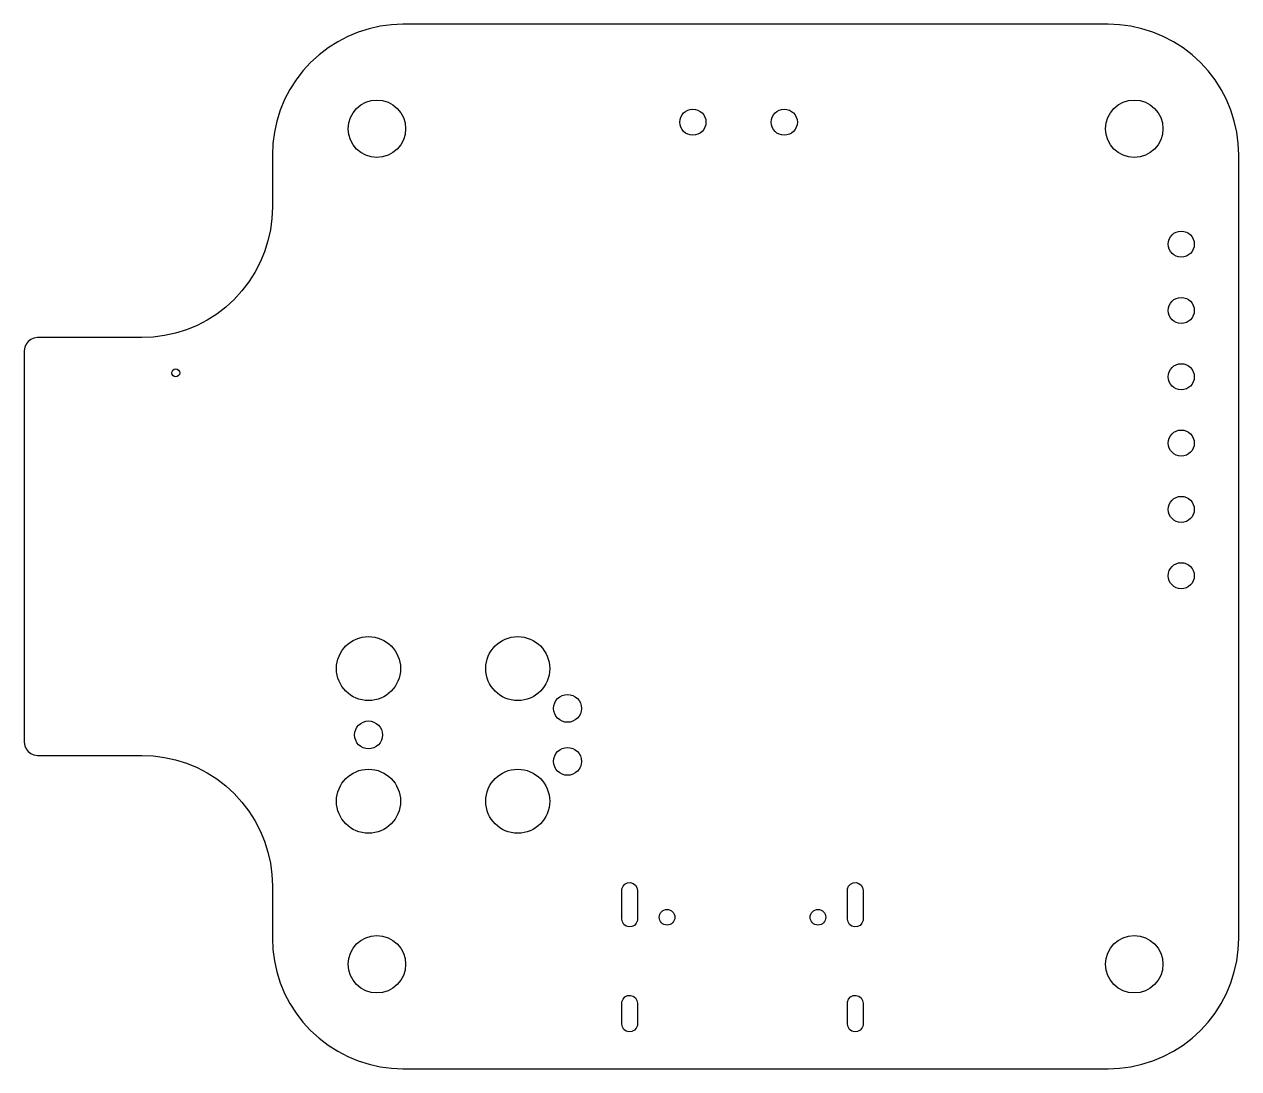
# Model space of a CAD drawing. Header units: millimetres. Extents: x -224.5 to -178, y 100 to 140.
import ezdxf

# ---------------------------------------------------------------- set-up
doc = ezdxf.new("R2010")
doc.units = ezdxf.units.MM
doc.layers.get('0').update_dxf_attribs({"linetype": 'CONTINUOUS'})

msp = doc.modelspace()

# ---------------------------------------------------------------- linework, layer by layer
for points in [[(-210.868241, 100.075961), (-210.435779, 100.019027), (-210, 100), (-183, 100), (-182.564221, 100.019027), (-182.131759, 100.075961), (-181.705905, 100.170371), (-181.289899, 100.301537), (-180.886909, 100.468461), (-180.5, 100.669873), (-180.132118, 100.90424), (-179.786062, 101.169778), (-179.464466, 101.464466), (-179.169778, 101.786062), (-178.90424, 102.132118), (-178.669873, 102.5), (-178.468461, 102.886909), (-178.301537, 103.289899), (-178.170371, 103.705905), (-178.075961, 104.131759), (-178.019027, 104.564221), (-178, 105), (-178, 135), (-178.019027, 135.435779), (-178.075961, 135.868241), (-178.170371, 136.294095), (-178.301537, 136.710101), (-178.468461, 137.113091), (-178.669873, 137.5), (-178.90424, 137.867882), (-179.169778, 138.213938), (-179.464466, 138.535534), (-179.786062, 138.830222), (-180.132118, 139.09576), (-180.5, 139.330127), (-180.886909, 139.531539), (-181.289899, 139.698463), (-181.705905, 139.829629), (-182.131759, 139.924039), (-182.564221, 139.980973), (-183, 140), (-210, 140), (-210.435779, 139.980973), (-210.868241, 139.924039), (-211.294095, 139.829629), (-211.710101, 139.698463), (-212.113091, 139.531539), (-212.5, 139.330127), (-212.867882, 139.09576), (-213.213938, 138.830222), (-213.535534, 138.535534), (-213.830222, 138.213938), (-214.09576, 137.867882), (-214.330127, 137.5), (-214.531539, 137.113091), (-214.698463, 136.710101), (-214.829629, 136.294095), (-214.924039, 135.868241), (-214.980973, 135.435779), (-215, 135), (-215, 133), (-215.019027, 132.564221), (-215.075961, 132.131759), (-215.170371, 131.705905), (-215.301537, 131.289899), (-215.468461, 130.886909), (-215.669873, 130.5), (-215.90424, 130.132118), (-216.169778, 129.786062), (-216.464466, 129.464466), (-216.786062, 129.169778), (-217.132118, 128.90424), (-217.5, 128.669873), (-217.886909, 128.468461), (-218.289899, 128.301537), (-218.705905, 128.170371), (-219.131759, 128.075961), (-219.564221, 128.019027), (-220, 128), (-224, 128), (-224.12941, 127.982963), (-224.25, 127.933013), (-224.353553, 127.853553), (-224.433013, 127.75), (-224.482963, 127.62941), (-224.5, 127.5), (-224.5, 112.499999), (-224.482963, 112.37059), (-224.433012, 112.249999), (-224.353553, 112.146446), (-224.25, 112.066987), (-224.129409, 112.017037), (-224, 111.999999), (-220, 112), (-219.564221, 111.980973), (-219.131759, 111.924039), (-218.705905, 111.829629), (-218.289899, 111.698463), (-217.886909, 111.531539), (-217.5, 111.330127), (-217.132118, 111.09576), (-216.786062, 110.830222), (-216.464466, 110.535534), (-216.169778, 110.213938), (-215.90424, 109.867882), (-215.669873, 109.5), (-215.468461, 109.113091), (-215.301537, 108.710101), (-215.170371, 108.294095), (-215.075961, 107.868241), (-215.019027, 107.435779), (-215, 107), (-215, 105), (-214.980973, 104.564221), (-214.924039, 104.131759), (-214.829629, 103.705905), (-214.698463, 103.289899), (-214.531539, 102.886909), (-214.330127, 102.5), (-214.09576, 102.132118), (-213.830222, 101.786062), (-213.535534, 101.464466), (-213.213938, 101.169778), (-212.867882, 100.90424), (-212.5, 100.669873), (-212.113091, 100.468461), (-211.710101, 100.301537), (-211.294095, 100.170371)], [(-210.868241, 100.075961), (-210.435779, 100.019027), (-210, 100), (-183, 100), (-182.564221, 100.019027), (-182.131759, 100.075961), (-181.705905, 100.170371), (-181.289899, 100.301537), (-180.886909, 100.468461), (-180.5, 100.669873), (-180.132118, 100.90424), (-179.786062, 101.169778), (-179.464466, 101.464466), (-179.169778, 101.786062), (-178.90424, 102.132118), (-178.669873, 102.5), (-178.468461, 102.886909), (-178.301537, 103.289899), (-178.170371, 103.705905), (-178.075961, 104.131759), (-178.019027, 104.564221), (-178, 105), (-178, 135), (-178.019027, 135.435779), (-178.075961, 135.868241), (-178.170371, 136.294095), (-178.301537, 136.710101), (-178.468461, 137.113091), (-178.669873, 137.5), (-178.90424, 137.867882), (-179.169778, 138.213938), (-179.464466, 138.535534), (-179.786062, 138.830222), (-180.132118, 139.09576), (-180.5, 139.330127), (-180.886909, 139.531539), (-181.289899, 139.698463), (-181.705905, 139.829629), (-182.131759, 139.924039), (-182.564221, 139.980973), (-183, 140), (-210, 140), (-210.435779, 139.980973), (-210.868241, 139.924039), (-211.294095, 139.829629), (-211.710101, 139.698463), (-212.113091, 139.531539), (-212.5, 139.330127), (-212.867882, 139.09576), (-213.213938, 138.830222), (-213.535534, 138.535534), (-213.830222, 138.213938), (-214.09576, 137.867882), (-214.330127, 137.5), (-214.531539, 137.113091), (-214.698463, 136.710101), (-214.829629, 136.294095), (-214.924039, 135.868241), (-214.980973, 135.435779), (-215, 135), (-215, 133), (-215.019027, 132.564221), (-215.075961, 132.131759), (-215.170371, 131.705905), (-215.301537, 131.289899), (-215.468461, 130.886909), (-215.669873, 130.5), (-215.90424, 130.132118), (-216.169778, 129.786062), (-216.464466, 129.464466), (-216.786062, 129.169778), (-217.132118, 128.90424), (-217.5, 128.669873), (-217.886909, 128.468461), (-218.289899, 128.301537), (-218.705905, 128.170371), (-219.131759, 128.075961), (-219.564221, 128.019027), (-220, 128), (-224, 128), (-224.12941, 127.982963), (-224.25, 127.933013), (-224.353553, 127.853553), (-224.433013, 127.75), (-224.482963, 127.62941), (-224.5, 127.5), (-224.5, 112.499999), (-224.482963, 112.37059), (-224.433012, 112.249999), (-224.353553, 112.146446), (-224.25, 112.066987), (-224.129409, 112.017037), (-224, 111.999999), (-220, 112), (-219.564221, 111.980973), (-219.131759, 111.924039), (-218.705905, 111.829629), (-218.289899, 111.698463), (-217.886909, 111.531539), (-217.5, 111.330127), (-217.132118, 111.09576), (-216.786062, 110.830222), (-216.464466, 110.535534), (-216.169778, 110.213938), (-215.90424, 109.867882), (-215.669873, 109.5), (-215.468461, 109.113091), (-215.301537, 108.710101), (-215.170371, 108.294095), (-215.075961, 107.868241), (-215.019027, 107.435779), (-215, 107), (-215, 105), (-214.980973, 104.564221), (-214.924039, 104.131759), (-214.829629, 103.705905), (-214.698463, 103.289899), (-214.531539, 102.886909), (-214.330127, 102.5), (-214.09576, 102.132118), (-213.830222, 101.786062), (-213.535534, 101.464466), (-213.213938, 101.169778), (-212.867882, 100.90424), (-212.5, 100.669873), (-212.113091, 100.468461), (-211.710101, 100.301537), (-211.294095, 100.170371)], [(-201.614892, 106.885125), (-201.575065, 106.98793), (-201.50079, 107.069405), (-201.402099, 107.118548), (-201.292319, 107.12872), (-201.186278, 107.098549), (-201.098297, 107.032109), (-201.040258, 106.938372), (-201.02, 106.83), (-201.02, 105.73), (-201.025108, 105.674875), (-201.064935, 105.57207), (-201.13921, 105.490595), (-201.237901, 105.441452), (-201.347681, 105.43128), (-201.453722, 105.461451), (-201.541703, 105.527891), (-201.599742, 105.621628), (-201.62, 105.73), (-201.62, 106.83)], [(-201.614892, 106.885125), (-201.575065, 106.98793), (-201.50079, 107.069405), (-201.402099, 107.118548), (-201.292319, 107.12872), (-201.186278, 107.098549), (-201.098297, 107.032109), (-201.040258, 106.938372), (-201.02, 106.83), (-201.02, 105.73), (-201.025108, 105.674875), (-201.064935, 105.57207), (-201.13921, 105.490595), (-201.237901, 105.441452), (-201.347681, 105.43128), (-201.453722, 105.461451), (-201.541703, 105.527891), (-201.599742, 105.621628), (-201.62, 105.73), (-201.62, 106.83)], [(-192.974892, 106.885125), (-192.935065, 106.98793), (-192.86079, 107.069405), (-192.762099, 107.118548), (-192.652319, 107.12872), (-192.546278, 107.098549), (-192.458297, 107.032109), (-192.400258, 106.938372), (-192.38, 106.83), (-192.38, 105.73), (-192.385108, 105.674875), (-192.424935, 105.57207), (-192.49921, 105.490595), (-192.597901, 105.441452), (-192.707681, 105.43128), (-192.813722, 105.461451), (-192.901703, 105.527891), (-192.959742, 105.621628), (-192.98, 105.73), (-192.98, 106.83)], [(-192.974892, 106.885125), (-192.935065, 106.98793), (-192.86079, 107.069405), (-192.762099, 107.118548), (-192.652319, 107.12872), (-192.546278, 107.098549), (-192.458297, 107.032109), (-192.400258, 106.938372), (-192.38, 106.83), (-192.38, 105.73), (-192.385108, 105.674875), (-192.424935, 105.57207), (-192.49921, 105.490595), (-192.597901, 105.441452), (-192.707681, 105.43128), (-192.813722, 105.461451), (-192.901703, 105.527891), (-192.959742, 105.621628), (-192.98, 105.73), (-192.98, 106.83)], [(-201.614892, 102.565125), (-201.575065, 102.66793), (-201.50079, 102.749405), (-201.402099, 102.798548), (-201.292319, 102.80872), (-201.186278, 102.778549), (-201.098297, 102.712109), (-201.040258, 102.618372), (-201.02, 102.51), (-201.02, 101.71), (-201.025108, 101.654875), (-201.064935, 101.55207), (-201.13921, 101.470595), (-201.237901, 101.421452), (-201.347681, 101.41128), (-201.453722, 101.441451), (-201.541703, 101.507891), (-201.599742, 101.601628), (-201.62, 101.71), (-201.62, 102.51)], [(-201.614892, 102.565125), (-201.575065, 102.66793), (-201.50079, 102.749405), (-201.402099, 102.798548), (-201.292319, 102.80872), (-201.186278, 102.778549), (-201.098297, 102.712109), (-201.040258, 102.618372), (-201.02, 102.51), (-201.02, 101.71), (-201.025108, 101.654875), (-201.064935, 101.55207), (-201.13921, 101.470595), (-201.237901, 101.421452), (-201.347681, 101.41128), (-201.453722, 101.441451), (-201.541703, 101.507891), (-201.599742, 101.601628), (-201.62, 101.71), (-201.62, 102.51)], [(-192.974892, 102.565125), (-192.935065, 102.66793), (-192.86079, 102.749405), (-192.762099, 102.798548), (-192.652319, 102.80872), (-192.546278, 102.778549), (-192.458297, 102.712109), (-192.400258, 102.618372), (-192.38, 102.51), (-192.38, 101.71), (-192.385108, 101.654875), (-192.424935, 101.55207), (-192.49921, 101.470595), (-192.597901, 101.421452), (-192.707681, 101.41128), (-192.813722, 101.441451), (-192.901703, 101.507891), (-192.959742, 101.601628), (-192.98, 101.71), (-192.98, 102.51)], [(-192.974892, 102.565125), (-192.935065, 102.66793), (-192.86079, 102.749405), (-192.762099, 102.798548), (-192.652319, 102.80872), (-192.546278, 102.778549), (-192.458297, 102.712109), (-192.400258, 102.618372), (-192.38, 102.51), (-192.38, 101.71), (-192.385108, 101.654875), (-192.424935, 101.55207), (-192.49921, 101.470595), (-192.597901, 101.421452), (-192.707681, 101.41128), (-192.813722, 101.441451), (-192.901703, 101.507891), (-192.959742, 101.601628), (-192.98, 101.71), (-192.98, 102.51)]]:
    msp.add_lwpolyline(points, close=True)
for centre, radius in [((-211, 136), 1.1), ((-211, 136), 1.1), ((-198.9, 136.25), 0.5), ((-198.9, 136.25), 0.5), ((-195.4, 136.25), 0.5), ((-195.4, 136.25), 0.5), ((-182, 136), 1.1), ((-182, 136), 1.1), ((-180.2, 131.58), 0.5), ((-180.2, 131.58), 0.5), ((-180.2, 129.04), 0.5), ((-180.2, 129.04), 0.5), ((-180.2, 126.5), 0.5), ((-180.2, 126.5), 0.5), ((-218.7, 126.65), 0.15), ((-218.7, 126.65), 0.15), ((-180.2, 123.96), 0.5), ((-180.2, 123.96), 0.5), ((-180.2, 121.42), 0.5), ((-180.2, 121.42), 0.5), ((-180.2, 118.88), 0.5), ((-180.2, 118.88), 0.5), ((-211.32, 115.325), 1.22555), ((-211.32, 115.325), 1.22555), ((-205.605, 115.325), 1.22555), ((-205.605, 115.325), 1.22555), ((-203.7, 113.8), 0.5334), ((-203.7, 113.8), 0.5334), ((-211.32, 112.785), 0.5334), ((-211.32, 112.785), 0.5334), ((-203.7, 111.77), 0.5334), ((-203.7, 111.77), 0.5334), ((-211.32, 110.245), 1.22555), ((-211.32, 110.245), 1.22555), ((-205.605, 110.245), 1.22555), ((-205.605, 110.245), 1.22555), ((-199.89, 105.8), 0.3), ((-199.89, 105.8), 0.3), ((-194.11, 105.8), 0.3), ((-194.11, 105.8), 0.3), ((-211, 104), 1.1), ((-211, 104), 1.1), ((-182, 104), 1.1), ((-182, 104), 1.1)]:
    msp.add_circle(centre, radius)

doc.saveas('drawing.dxf')
